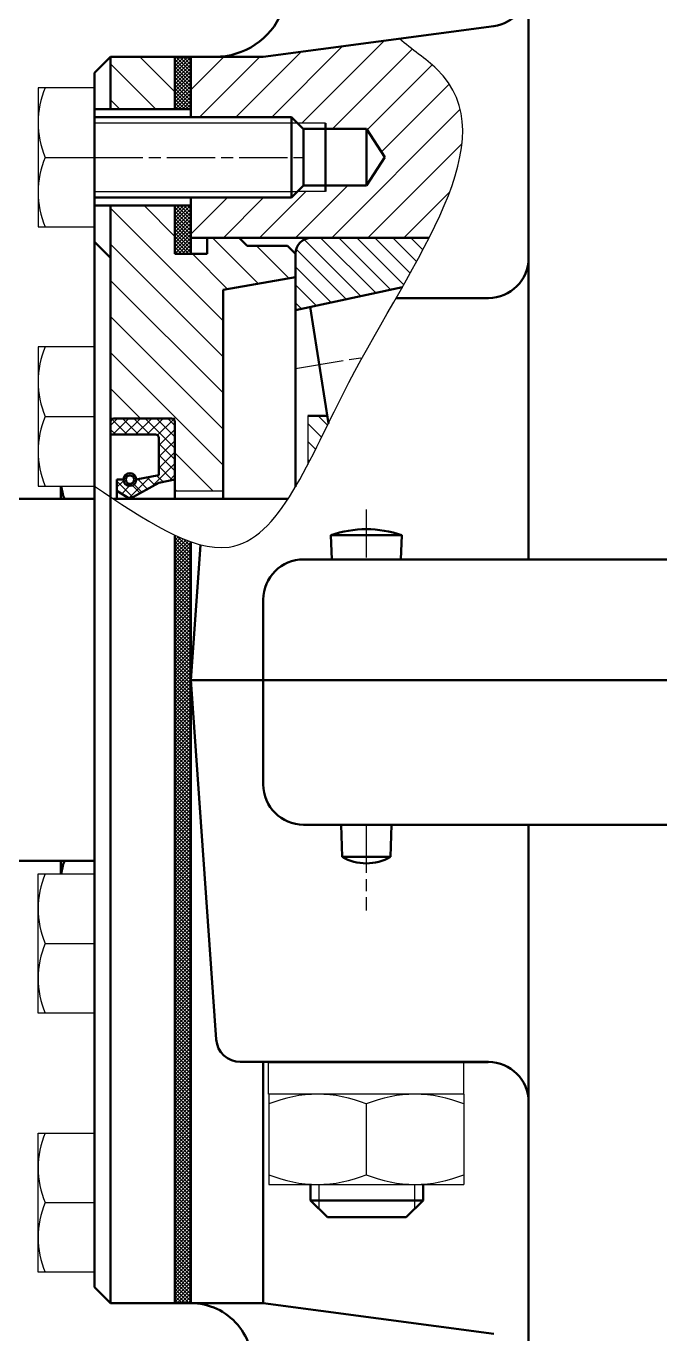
# Model space of a CAD drawing. Header units: millimetres. Extents: x -11122 to -2883, y -3177 to -1688.
# Drawn here: x -8948.1 to -8869.3, y -2610.9 to -2448.3 of the extents above; entities that cross this region are included whole.
import ezdxf

# ---------------------------------------------------------------- set-up
doc = ezdxf.new("R2010")
doc.units = ezdxf.units.MM
doc.header["$LTSCALE"] = 0.5
doc.linetypes.add('AM_ISO08W050', pattern=[18, 12, -1.5, 3, -1.5])
for name, color, linetype, lineweight in [('AM_0', 7, 'Continuous', 50), ('AM_0N', 7, 'Continuous', 50), ('AM_4', 3, 'Continuous', 25), ('AM_7', 4, 'AM_ISO08W050', 25), ('AM_8N', 1, 'Continuous', 25), ('duong_dam', 7, 'Continuous', 50), ('Nét mảnh', 90, 'Continuous', 25), ('nét đậm', 7, 'Continuous', 50)]:
    doc.layers.add(name, color=color, linetype=linetype, lineweight=lineweight)
pattern_1 = [(135, (-10309.50559489382, -5454.476958341979), (-2.245064030267288, -2.245064030267288), [])]

msp = doc.modelspace()

# ---------------------------------------------------------------- hatches: boundary and pattern name
at = {"layer": 'AM_7', "lineweight": 25}
h = msp.add_hatch(dxfattribs=at)
h.set_pattern_fill('ANSI31', color=256)
h.set_pattern_definition([(45, (-10309.50559489382, -5454.476958341979), (-2.245064030267288, 2.245064030267288), [])])
edge = h.paths.add_edge_path()
edge.add_line((-8905.81217765799, -2461.036689660272), (-8903.545964151102, -2464.562432976498))
edge.add_line((-8903.545964151102, -2464.562432976498), (-8905.812168342954, -2468.088183101005))
edge.add_line((-8905.812168342954, -2468.088183101005), (-8910.931564928247, -2468.088189863744))
edge.add_line((-8910.931564928247, -2468.088189863744), (-8910.931563937496, -2468.838188873003))
edge.add_line((-8910.931563937496, -2468.838188873003), (-8914.398242266025, -2468.838193452495))
edge.add_line((-8914.398242266025, -2468.838193452495), (-8915.148242266014, -2469.588193452483))
edge.add_line((-8915.148242266014, -2469.588193452483), (-8927.648242266014, -2469.588193452483))
edge.add_line((-8927.648242266014, -2469.588193452483), (-8927.648242266014, -2474.588193452481))
edge.add_line((-8927.648242266014, -2474.588193452481), (-8898.755733109638, -2474.588193452481))
edge.add_line((-8898.755733109638, -2474.588193452481), (-8898.021196573362, -2474.588193452474))
edge.add_spline(control_points=[(-8898.021196573362, -2474.588193452474), (-8893.763569558414, -2466.191856389369), (-8891.18141123885, -2456.983787415683), (-8900.19463093929, -2451.179470894257), (-8901.70965166706, -2449.833976675657)], knot_values=[59.98348533503295, 59.98348533503295, 59.98348533503295, 59.98348533503295, 84.16502906134838, 90.14529633920203, 90.14529633920304, 90.14529633920304, 90.14529633920304], degree=3, periodic=0)
edge.add_line((-8901.709651667063, -2449.833976675656), (-8918.648242266034, -2452.088193452484))
edge.add_line((-8918.648242266034, -2452.088193452484), (-8924.652122525033, -2452.088193452484))
edge.add_line((-8924.652122525033, -2452.088193452484), (-8927.648242266014, -2452.088193452483))
edge.add_line((-8927.648242266014, -2452.088193452483), (-8927.648242266014, -2459.588193452483))
edge.add_line((-8927.648242266014, -2459.588193452483), (-8915.148242266014, -2459.588193452483))
edge.add_line((-8915.148242266014, -2459.588193452483), (-8914.398242266014, -2460.338193452483))
edge.add_line((-8914.398242266014, -2460.338193452483), (-8910.931575166014, -2460.338188873006))
edge.add_line((-8910.931575166014, -2460.338188873006), (-8910.931574243285, -2461.036696423005))
edge.add_line((-8910.931574243285, -2461.036696423005), (-8905.81217765799, -2461.036689660272))
h = msp.add_hatch(dxfattribs=at)
h.set_pattern_fill('ANSI31', color=256, angle=90)
h.set_pattern_definition(pattern_1)
h.paths.add_polyline_path([(-8929.648242266014, -2452.088193452481), (-8937.648242266014, -2452.088193452481), (-8937.648242266014, -2458.588193452483), (-8929.648242266014, -2458.588193452483)])
h.paths.add_polyline_path([(-8931.915233677024, -2504.155204651376), (-8934.448242266015, -2504.661806369174, 1), (-8936.048242266013, -2504.661806369174), (-8936.848242266014, -2504.661806369174), (-8936.848242266014, -2506.061806369174), (-8935.248242266014, -2507.061806369174), (-8931.648242266014, -2505.061806369174), (-8931.115233677023, -2504.955204651376)])
h.paths.add_polyline_path([(-8935.062455828387, -2506.664836749504), (-8936.47666939076, -2505.250623187131), (-8936.034657174838, -2504.808610971208, 0.4853421235187815), (-8934.921182363943, -2505.391896651575), (-8934.3553490472, -2505.957729968317)], flags=16)
h.paths.add_polyline_path([(-8934.728242266014, -2504.661806369174, -1), (-8935.768242266015, -2504.661806369174, -1)], flags=16)
h = msp.add_hatch(dxfattribs=at)
h.set_pattern_fill('ANSI37', color=256, scale=0.1, angle=90)
h.set_pattern_definition([(135, (-10309.50559489382, -5454.476958341979), (-0.2245064030267289, -0.2245064030267289), []), (225, (-10309.50559489382, -5454.476958341979), (0.2245064030267288, -0.2245064030267289), [])])
h.paths.add_polyline_path([(-8927.648242266014, -2452.088193452481), (-8929.648242266014, -2452.088193452481), (-8929.648242266014, -2458.588193452483), (-8927.648242266014, -2458.588193452483)])
h.paths.add_polyline_path([(-8927.648242266014, -2470.588193452483), (-8929.648242266014, -2470.588193452483), (-8929.648242266014, -2476.588193452481), (-8927.648242266014, -2476.588193452481)])
h = msp.add_hatch(dxfattribs=at)
h.set_pattern_fill('ANSI31', color=256, angle=90)
h.set_pattern_definition(pattern_1)
h.paths.add_polyline_path([(-8937.648242266014, -2497.007982500011), (-8937.594418396851, -2497.061806369174), (-8929.648242266014, -2497.061806369174), (-8929.648242266014, -2506.061806369174), (-8923.648242266014, -2506.061806369176), (-8923.648242266014, -2481.061636278839), (-8914.648242266108, -2479.47469345248), (-8914.648242266108, -2476.58819345248), (-8915.648242266107, -2475.588193452481), (-8920.648242266016, -2475.588193452481), (-8921.648242266014, -2474.588193452481), (-8925.648242266014, -2474.588193452481), (-8925.648242266014, -2476.588193452481), (-8929.648242266014, -2476.588193452481), (-8929.648242266014, -2470.588193452483), (-8937.648242266014, -2470.588193452483)])
h = msp.add_hatch(dxfattribs=at)
h.set_pattern_fill('ANSI31', color=256, scale=0.5, angle=90)
h.set_pattern_definition([(135, (-10309.50559489382, -5454.476958341979), (-1.122532015133644, -1.122532015133644), [])])
edge = h.paths.add_edge_path()
edge.add_spline(control_points=[(-8901.35163813116, -2480.721627092856), (-8900.16521442968, -2478.630501672969), (-8899.031607440089, -2476.580794067667), (-8898.021196573365, -2474.588193452474)], knot_values=[54.24477349637904, 54.24477349637904, 54.24477349637904, 54.24477349637904, 59.98348533503295, 59.98348533503295, 59.98348533503295, 59.98348533503295], degree=3, periodic=0)
edge.add_line((-8898.021196573365, -2474.588193452474), (-8912.648242266108, -2474.588193452474))
edge.add_arc((-8912.648242266108, -2476.588193452474), 2, 90, 180)
edge.add_line((-8914.648242266108, -2476.588193452474), (-8914.648242266108, -2483.588193452474))
edge.add_line((-8914.648242266108, -2483.588193452474), (-8901.35163813116, -2480.721627092857))
edge = h.paths.add_edge_path()
edge.add_spline(control_points=[(-8913.115624476866, -2502.796029498199), (-8912.268268488715, -2501.17991434589), (-8911.423164265494, -2499.453730424688), (-8910.551953506709, -2497.678716603647)], knot_values=[34.46623545732847, 34.46623545732847, 34.46623545732847, 34.46623545732847, 39.2152928625725, 39.2152928625725, 39.2152928625725, 39.2152928625725], degree=3, periodic=0)
edge.add_line((-8910.551953506709, -2497.678716603647), (-8910.700277754486, -2496.727544987685))
edge.add_line((-8910.700277754486, -2496.727544987685), (-8913.115624476864, -2496.727544987685))
edge.add_line((-8913.115624476864, -2496.727544987685), (-8913.115624476864, -2502.796029498195))
at = {"layer": 'AM_7'}
h = msp.add_hatch(dxfattribs=at)
h.set_pattern_fill('ANSI37', color=256, scale=0.1)
h.set_pattern_definition([(45, (-10712.31341166571, -3637.943865847483), (-0.2245064030267289, 0.2245064030267289), []), (135, (-10712.31341166571, -3637.943865847483), (-0.2245064030267289, -0.2245064030267288), [])])
h.paths.add_polyline_path([(-8929.242411021314, -2511.849902191006), (-8929.648242266014, -2511.666769287929), (-8929.648242266014, -2607.088193452482), (-8927.648242266014, -2607.088193452482), (-8927.648242266014, -2512.475253238506), (-8928.042181071529, -2512.335837874697), (-8928.439265449239, -2512.18485914106), (-8928.839380424053, -2512.022739694286)])

# ---------------------------------------------------------------- linework, layer by layer
msp.add_line((-8914.648242266114, -2476.588193452474), (-8914.648242266114, -2479.474693452474))
at = {"layer": 'AM_0'}
for p, q in [((-8885.64824226601, -2514.588193452484), (-8885.64824226601, -2374.030007729011)), ((-8918.64824226601, -2452.088193452481), (-8889.98864897309, -2448.274125473184)), ((-8937.648242266014, -2452.088193452481), (-8939.648242266014, -2454.088193452481)), ((-8937.648242266014, -2452.088193452481), (-8924.652122525033, -2452.088193452481)), ((-8937.648242266014, -2458.588193452483), (-8937.648242266014, -2452.088193452481)), ((-8937.648242266014, -2452.088193452481), (-8927.648242266014, -2452.088193452481)), ((-8929.648242266014, -2452.088193452481), (-8929.648242266014, -2458.588193452483)), ((-8927.648242266014, -2459.588193452483), (-8927.648242266014, -2452.088193452481)), ((-8924.652122525033, -2452.088193452484), (-8918.64824226601, -2452.088193452484)), ((-8939.648242266014, -2605.088193452482), (-8939.648242266014, -2454.088193452481)), ((-8939.648242266014, -2507.088193452481), (-8939.648242266014, -2454.088193452481)), ((-8939.648242266014, -2473.246827352958), (-8939.648242266014, -2455.929559552007)), ((-8927.648242266014, -2458.588193452483), (-8939.648242266014, -2458.588193452483)), ((-8939.648242266014, -2459.588193452483), (-8938.648242266014, -2459.588193452483)), ((-8939.648242266014, -2469.588193452482), (-8939.648242266014, -2459.588193452482)), ((-8915.148242266014, -2459.588193452483), (-8938.648242266014, -2459.588193452483)), ((-8915.148242266014, -2459.588193452483), (-8913.648242266014, -2461.088193452483)), ((-8915.148242266014, -2469.588193452483), (-8915.148242266014, -2459.588193452483)), ((-8913.648242266014, -2468.088193452483), (-8913.648242266014, -2461.088193452483)), ((-8915.148242266014, -2469.588193452483), (-8913.648242266014, -2468.088193452483)), ((-8939.648242266014, -2469.588193452483), (-8938.648242266014, -2469.588193452483)), ((-8938.648242266014, -2469.588193452483), (-8915.148242266014, -2469.588193452483)), ((-8927.648242266014, -2476.588193452481), (-8927.648242266014, -2469.588193452483)), ((-8939.648242266014, -2470.588193452483), (-8927.648242266014, -2470.588193452483)), ((-8937.648242266014, -2607.088193452482), (-8937.648242266014, -2470.588193452483)), ((-8929.648242266014, -2470.588193452483), (-8929.648242266014, -2476.588193452481)), ((-8939.648242266014, -2475.088193452481), (-8937.648242266014, -2477.088193452481)), ((-8927.648242266014, -2474.588193452481), (-8898.755733109638, -2474.588193452481)), ((-8925.648242266014, -2476.588193452481), (-8925.648242266014, -2474.588193452481)), ((-8921.648242266014, -2474.588193452481), (-8920.648242266016, -2475.588193452481)), ((-8898.021196573327, -2474.588193452474), (-8912.648242266108, -2474.588193452474)), ((-8929.648242266014, -2476.588193452481), (-8925.648242266014, -2476.588193452481)), ((-8920.648242266016, -2475.588193452481), (-8915.648242266114, -2475.588193452481)), ((-8915.648242266114, -2475.588193452481), (-8914.648242266114, -2476.588193452481)), ((-8915.648242266114, -2475.588193452474), (-8914.648242266114, -2476.588193452474)), ((-8914.648242266108, -2476.588193452481), (-8914.648242266108, -2479.474693452479)), ((-8914.648242266108, -2476.588193452474), (-8914.648242266108, -2505.570928944499)), ((-8914.648242266114, -2479.474693452481), (-8923.648242266014, -2481.061636278839)), ((-8923.648242266014, -2481.061636278839), (-8923.648242266014, -2507.061806369176)), ((-8914.648242266108, -2483.588193452474), (-8901.351638131158, -2480.721627092856)), ((-8912.810973816426, -2483.192103452502), (-8910.551953506709, -2497.678716603648)), ((-8902.130486399303, -2482.088193452483), (-8890.64824226601, -2482.088193452482)), ((-8939.648242266014, -2505.746827352958), (-8939.648242266014, -2488.429559552007)), ((-8939.648242266014, -2507.205886487496), (-8939.648242266014, -2496.81617148493)), ((-8910.700277754486, -2496.727544987685), (-8913.115624476864, -2496.727544987685)), ((-8943.847197551251, -2507.061806369174), (-8943.847197551251, -2505.476425522775)), ((-8943.847197551251, -2507.061806369174), (-8943.847197551251, -2505.746827352958)), ((-8949.64824226601, -2507.061806369174), (-8939.648242266014, -2507.061806369175)), ((-8937.29479000002, -2507.061806369175), (-8915.56772842699, -2507.061806369177)), ((-8929.648242266014, -2607.088193452482), (-8929.648242266014, -2511.666769288016)), ((-8927.648242266014, -2577.088193452481), (-8927.648242266014, -2512.475253238508)), ((-8927.648242266014, -2512.475253238507), (-8927.648242266014, -2607.088193452482)), ((-8927.648242266014, -2607.088193452482), (-8927.648242266014, -2512.475253238508)), ((-8910.131454405566, -2514.588193452484), (-8910.236466794182, -2511.587819454094)), ((-8910.236463054198, -2511.588193452484), (-8901.436463054199, -2511.588193452484)), ((-8901.541463054198, -2514.588193452484), (-8901.436463054199, -2511.588193452484)), ((-8927.648242266014, -2529.588193452484), (-8926.46789454868, -2512.824522682786)), ((-8923.648242266014, -2513.113859302821), (-8923.648242266014, -2513.130520423937)), ((-8913.64824226601, -2514.588193452484), (-8769.648242266012, -2514.588193452484)), ((-8918.64824226601, -2542.588193452485), (-8918.64824226601, -2519.588193452484)), ((-8927.648242266014, -2529.588193452483), (-8755.648242266105, -2529.588193452484)), ((-8927.648242266014, -2529.588193452482), (-8924.500113973396, -2574.298904934501)), ((-8913.64824226601, -2547.588193452485), (-8769.648242266012, -2547.588193452485)), ((-8908.836463054198, -2551.588193452485), (-8908.976462119212, -2547.588193452485)), ((-8902.836463054198, -2551.588193452484), (-8902.696463054199, -2547.588193452485)), ((-8885.64824226601, -2706.588193452485), (-8885.648242266008, -2547.588193452484)), ((-8908.836463054198, -2551.588193452485), (-8902.836463054198, -2551.588193452485)), ((-8949.64824226601, -2552.06194489447), (-8939.648242266014, -2552.06194489447)), ((-8943.847197551251, -2552.114580535789), (-8943.847197551251, -2553.429559552005)), ((-8943.847197551251, -2552.114580535789), (-8943.847197551251, -2553.699961382188)), ((-8939.648242266014, -2562.360215420043), (-8939.648242266014, -2551.970500417478)), ((-8939.648242266014, -2570.746827352958), (-8939.648242266014, -2553.429559552007)), ((-8921.507523010476, -2577.088193452481), (-8890.64824226601, -2577.088193452481)), ((-8918.648242266012, -2607.088193452482), (-8918.64824226601, -2577.088193452481)), ((-8918.648242266014, -2577.088193452481), (-8918.648242266014, -2578.688193452482)), ((-8918.014976402284, -2577.116177335518), (-8890.667588819497, -2577.106154868658)), ((-8939.648242266014, -2603.246827352958), (-8939.648242266014, -2585.929559552007)), ((-8912.7715258353, -2592.311714066545), (-8912.7715258353, -2594.311714066361)), ((-8898.771525835302, -2592.311714066544), (-8898.7715258353, -2594.311714066361)), ((-8912.7715258353, -2594.311714066361), (-8910.671525835302, -2596.411714066361)), ((-8912.7715258353, -2594.311714066361), (-8898.7715258353, -2594.311714066361)), ((-8898.7715258353, -2594.311714066361), (-8900.8715258353, -2596.411714066361)), ((-8910.671525835302, -2596.411714066361), (-8900.8715258353, -2596.411714066361)), ((-8937.648242266014, -2607.088193452482), (-8939.648242266014, -2605.088193452482)), ((-8937.648242266014, -2607.088193452482), (-8927.648242266014, -2607.088193452482)), ((-8927.648242266014, -2607.088193452482), (-8918.648242266012, -2607.088193452482)), ((-8918.64824226601, -2607.088193452482), (-8889.98864897309, -2610.902261431781))]:
    msp.add_line(p, q, dxfattribs=at)
at = {"layer": 'AM_0', "lineweight": 25}
for p, q in [((-8939.648242266014, -2455.927939414639), (-8946.648242266016, -2455.927939414639)), ((-8946.648242266016, -2455.927939414639), (-8946.648242266016, -2464.588193452483)), ((-8939.648242266014, -2473.248447490328), (-8939.648242266014, -2455.927939414639)), ((-8946.648242266016, -2464.588193452483), (-8946.648242266016, -2473.248447490328)), ((-8945.790377889747, -2464.588193452483), (-8939.648242266014, -2464.588193452483)), ((-8946.648242266014, -2473.248447490328), (-8939.648242266014, -2473.248447490328)), ((-8893.712107401218, -2482.088193452483), (-8893.712107401216, -2482.113991291022)), ((-8939.648242266014, -2488.155917447086), (-8946.648242266016, -2488.155917447086)), ((-8946.648242266016, -2488.155917447086), (-8946.648242266016, -2496.81617148493)), ((-8939.648242266014, -2505.476425522775), (-8939.648242266014, -2488.155917447086)), ((-8946.648242266016, -2496.81617148493), (-8946.648242266016, -2505.476425522775)), ((-8945.790377889747, -2496.81617148493), (-8939.648242266014, -2496.81617148493)), ((-8929.648242266014, -2497.061806369174), (-8937.648242266014, -2497.061806369174)), ((-8929.648242266014, -2507.061806369174), (-8929.648242266014, -2497.061806369174)), ((-8913.115624476864, -2496.727544987685), (-8913.115624476864, -2502.796029498204)), ((-8946.648242266014, -2505.476425522775), (-8939.648242266014, -2505.476425522775)), ((-8929.648242266014, -2506.061806369174), (-8923.648242266014, -2506.061806369176)), ((-8946.648242266014, -2553.699961382188), (-8939.648242266014, -2553.699961382188)), ((-8946.648242266016, -2562.360215420033), (-8946.648242266016, -2553.699961382188)), ((-8946.648242266016, -2571.020469457877), (-8946.648242266016, -2562.360215420033)), ((-8945.790377889747, -2562.360215420033), (-8939.648242266014, -2562.360215420033)), ((-8939.648242266014, -2571.020469457877), (-8946.648242266016, -2571.020469457877)), ((-8917.9864630542, -2581.111714066545), (-8917.9864630542, -2577.111714066545)), ((-8917.9864630542, -2577.111714066545), (-8893.6864630542, -2577.111714066545)), ((-8893.6864630542, -2581.111714066545), (-8893.6864630542, -2577.111714066545)), ((-8893.6864630542, -2581.111714066545), (-8917.9864630542, -2581.111714066545)), ((-8905.8364630542, -2581.111714066545), (-8917.960818707183, -2581.111714066545)), ((-8917.960818707183, -2581.111714066545), (-8917.960818707183, -2592.311714066544)), ((-8893.712107401218, -2581.111714066545), (-8905.8364630542, -2581.111714066545)), ((-8905.8364630542, -2582.312724193321), (-8905.8364630542, -2591.110703939768)), ((-8893.712107401218, -2581.111714066545), (-8893.71210740122, -2592.311714066544)), ((-8946.648242266014, -2585.927939414635), (-8939.648242266014, -2585.927939414635)), ((-8946.648242266016, -2594.58819345248), (-8946.648242266016, -2585.927939414635)), ((-8917.960818707183, -2592.311714066544), (-8893.71210740122, -2592.311714066544)), ((-8946.648242266016, -2603.248447490324), (-8946.648242266016, -2594.58819345248)), ((-8945.790377889747, -2594.58819345248), (-8939.648242266014, -2594.58819345248)), ((-8939.648242266014, -2603.248447490324), (-8946.648242266016, -2603.248447490324))]:
    msp.add_line(p, q, dxfattribs=at)
at = {"layer": 'AM_0'}
for centre, radius, start, end in [((-8890.64824226601, -2443.317822749587), 5, 277.5804783528782, 0), ((-8924.652122525033, -2443.088193452481), 9.00000000000341, 270, 337.4143317024671), ((-8912.648242266108, -2476.588193452474), 2, 90, 180), ((-8890.64824226601, -2477.088193452482), 5, 270, 0), ((-8937.034558845751, -2504.608457736855), 6.812638705500741, 187.3196929130205, 201.10739616745), ((-8905.836990175794, -2523.946926133279), 13.11879996124785, 70.40090365628933, 109.5942262254715), ((-8913.64824226601, -2519.588193452484), 5, 90, 180), ((-8913.64824226601, -2542.588193452485), 5, 180, 270), ((-8905.836463054198, -2546.363193452485), 6.024999999999999, 240.1371656437204, 299.8628343562797), ((-8937.034558845751, -2554.567929168108), 6.812638705500741, 158.89260383255, 172.6803070869794), ((-8921.507523010476, -2574.088193452479), 3, 184.0276090516411, 270), ((-8890.64824226601, -2582.088193452481), 5, 0, 90), ((-8927.648242266014, -2614.718454256712), 7.630260804231188, 350.5830067219843, 90)]:
    msp.add_arc(centre, radius, start, end, dxfattribs=at)
at = {"layer": 'AM_0', "lineweight": 25}
for centre, radius, start, end in [((-8935.29100921898, -2460.258066433561), 11.3572330470354, 157.587875208735, 202.412124791265), ((-8935.291009218976, -2468.918320471405), 11.35723304703876, 157.587875208735, 202.412124791265), ((-8935.29100921898, -2492.486044466008), 11.3572330470354, 157.587875208735, 202.412124791265), ((-8935.291009218976, -2501.146298503852), 11.35723304703876, 157.587875208735, 202.412124791265), ((-8935.291009218976, -2558.03008840111), 11.35723304703876, 157.587875208735, 202.412124791265), ((-8935.29100921898, -2566.690342438954), 11.3572330470354, 157.587875208735, 202.412124791265), ((-8911.89864088069, -2597.011840332393), 15.90012626584843, 67.58787520875775, 112.4121247912642), ((-8899.77428522771, -2597.011840332391), 15.90012626584642, 67.58787520873585, 112.4121247912642), ((-8935.291009218976, -2590.258066433557), 11.35723304703876, 157.587875208735, 202.412124791265), ((-8911.89864088069, -2576.411587800696), 15.90012626584843, 247.5878752087359, 292.4121247912641), ((-8899.77428522771, -2576.411587800698), 15.90012626584642, 247.5878752087359, 292.4121247912641), ((-8935.29100921898, -2598.918320471401), 11.3572330470354, 157.587875208735, 202.412124791265)]:
    msp.add_arc(centre, radius, start, end, dxfattribs=at)
at = {"layer": 'AM_0N'}
for p, q in [((-8937.648242266014, -2497.461806369174), (-8937.648242266014, -2499.061806369174)), ((-8930.048242266015, -2497.061806369174), (-8937.248242266014, -2497.061806369174)), ((-8929.648242266014, -2504.661806369174), (-8929.648242266014, -2497.461806369174)), ((-8937.648242266014, -2499.061806369174), (-8937.648242266014, -2507.061806369174)), ((-8932.048242266015, -2499.061806369174), (-8937.648242266014, -2499.061806369174)), ((-8931.648242266014, -2499.461806369174), (-8931.648242266014, -2504.101806369174)), ((-8931.648242266014, -2504.101806369174), (-8934.448242266015, -2504.661806369174)), ((-8936.848242266014, -2506.061806369174), (-8936.848242266014, -2504.661806369174)), ((-8936.048242266015, -2504.661806369174), (-8936.848242266014, -2504.661806369174)), ((-8935.248242266014, -2507.061806369174), (-8936.848242266014, -2506.061806369174)), ((-8936.848242266014, -2506.061806369174), (-8936.848242266014, -2507.061806369174)), ((-8931.648242266014, -2505.061806369174), (-8935.248242266014, -2507.061806369174)), ((-8929.648242266014, -2504.661806369174), (-8931.648242266014, -2505.061806369174)), ((-8929.648242266014, -2504.661806369174), (-8929.648242266014, -2507.061806369174))]:
    msp.add_line(p, q, dxfattribs=at)
msp.add_circle((-8935.248242266014, -2504.661806369174), 0.52, dxfattribs=at)
for centre, radius, start, end in [((-8937.248242266014, -2497.461806369174), 0.4, 90, 180), ((-8930.048242266015, -2497.461806369174), 0.4, 0, 90), ((-8932.048242266015, -2499.461806369174), 0.4, 0, 90), ((-8935.248242266014, -2504.661806369174), 0.8, 0, 180), ((-8935.248242266014, -2504.661806369174), 0.8, 180, 0)]:
    msp.add_arc(centre, radius, start, end, dxfattribs=at)
at = {"layer": 'AM_4'}
for p, q in [((-8914.398242266014, -2460.338193452483), (-8939.648242266014, -2460.338193452483)), ((-8939.648242266014, -2468.838193452483), (-8914.398242266014, -2468.838193452483)), ((-8911.7215258353, -2592.311714066546), (-8911.7215258353, -2595.361714066361)), ((-8899.821525835301, -2592.311714066546), (-8899.821525835301, -2595.361714066361))]:
    msp.add_line(p, q, dxfattribs=at)
at = {"layer": 'AM_4', "lineweight": 25}
msp.add_open_spline([(-8939.648242266014, -2505.476425522775), (-8933.579854216085, -2509.585342775553), (-8919.153755572892, -2519.353281990642), (-8907.378629478922, -2486.418964944976), (-8886.305171225382, -2460.123979424009), (-8900.19463093929, -2451.179470894257), (-8901.70965166706, -2449.833976675657)], degree=3, knots=[0, 0, 0, 0, 18.36810621611512, 43.66565057838621, 84.16502906134838, 90.14529633920203, 90.14529633920304, 90.14529633920304, 90.14529633920304], dxfattribs=at)
at = {"layer": 'AM_7'}
for p, q in [((-8939.648242266014, -2464.588193452483), (-8913.648242266014, -2464.588193452483)), ((-8905.836463054198, -2508.364823371554), (-8905.836463054198, -2514.588193452485)), ((-8905.836463054198, -2547.588193452485), (-8905.836463054198, -2558.236866812507))]:
    msp.add_line(p, q, dxfattribs=at)
at = {"layer": 'AM_7', "lineweight": 25}
msp.add_line((-8914.648242266108, -2490.850344962227), (-8906.37997786435, -2489.48422110866), dxfattribs=at)
at = {"layer": 'AM_8N'}
for p, q in [((-8937.648242266014, -2497.936914688146), (-8936.773133947043, -2497.061806369174)), ((-8935.594418396851, -2499.061806369174), (-8937.502889823862, -2497.153334942163)), ((-8937.35892038467, -2499.061806369174), (-8935.35892038467, -2497.061806369174)), ((-8934.180204834478, -2499.061806369174), (-8936.180204834478, -2497.061806369174)), ((-8935.944706822296, -2499.061806369174), (-8933.944706822296, -2497.061806369174)), ((-8932.765991272105, -2499.061806369174), (-8934.765991272105, -2497.061806369174)), ((-8934.530493259923, -2499.061806369174), (-8932.530493259923, -2497.061806369174)), ((-8929.648242266014, -2500.765341812892), (-8933.351777709733, -2497.061806369174)), ((-8933.11627969755, -2499.061806369174), (-8931.11627969755, -2497.061806369174)), ((-8929.648242266014, -2499.351128250519), (-8931.93756414736, -2497.061806369174)), ((-8931.793594708166, -2499.153334942164), (-8929.793594708166, -2497.153334942164)), ((-8929.648242266014, -2497.936914688146), (-8930.523350584986, -2497.061806369174)), ((-8937.008631959225, -2499.061806369174), (-8937.648242266014, -2498.422196062385)), ((-8931.648242266014, -2500.422196062385), (-8929.648242266014, -2498.422196062385)), ((-8931.648242266014, -2501.836409624758), (-8929.648242266014, -2499.836409624758)), ((-8929.648242266014, -2502.179555375265), (-8931.648242266014, -2500.179555375265)), ((-8932.541423910272, -2505.558018393762), (-8929.648242266014, -2502.664836749504)), ((-8931.648242266014, -2503.250623187131), (-8929.648242266014, -2501.250623187131)), ((-8929.648242266014, -2503.593768937638), (-8931.648242266014, -2501.593768937638)), ((-8935.378201147272, -2506.980582068388), (-8932.712221243568, -2504.314602164685)), ((-8932.146201501746, -2505.338450389025), (-8933.093744979002, -2504.390906911771)), ((-8931.115233677023, -2504.955204651376), (-8931.915233677024, -2504.155204651376)), ((-8929.936722375045, -2504.71950239098), (-8931.648242266014, -2503.007982500011)), ((-8930.376687337635, -2504.807495383498), (-8929.648242266014, -2504.079050311877)), ((-8936.848242266014, -2505.622196062385), (-8936.03465717484, -2504.808610971209)), ((-8934.873613372038, -2506.853679205853), (-8936.848242266014, -2504.879050311877)), ((-8936.248486416423, -2506.436653775168), (-8935.273248107364, -2505.461415466107)), ((-8933.964476081941, -2506.348602933577), (-8934.921182363943, -2505.391896651575)), ((-8933.055338791844, -2505.843526661301), (-8934.27225628098, -2504.626609172166))]:
    msp.add_line(p, q, dxfattribs=at)
at = {"layer": 'duong_dam'}
for p, q in [((-8903.545964151102, -2464.562432976498), (-8905.812177657992, -2461.03668966027)), ((-8905.812167948623, -2468.088182487507), (-8903.545964151102, -2464.562432976498))]:
    msp.add_line(p, q, dxfattribs=at)
at = {"layer": 'Nét mảnh'}
for p, q in [((-8910.931575166014, -2460.338188873006), (-8914.398242266014, -2460.338193452483)), ((-8910.931563937496, -2468.838188873003), (-8914.398233459327, -2468.838193452483))]:
    msp.add_line(p, q, dxfattribs=at)
at = {"layer": 'nét đậm'}
for p, q in [((-8910.931570762674, -2463.671522623004), (-8910.931575166014, -2460.338188873006)), ((-8913.69973379328, -2461.036700079751), (-8905.81217765799, -2461.03668966027)), ((-8910.931574243285, -2461.036696423005), (-8910.931563937496, -2468.838188873003)), ((-8905.812168342954, -2468.088183101005), (-8905.812177657992, -2461.03668966027)), ((-8913.699726832043, -2468.088193520494), (-8905.812168342954, -2468.088183101005))]:
    msp.add_line(p, q, dxfattribs=at)

doc.saveas('drawing.dxf')
